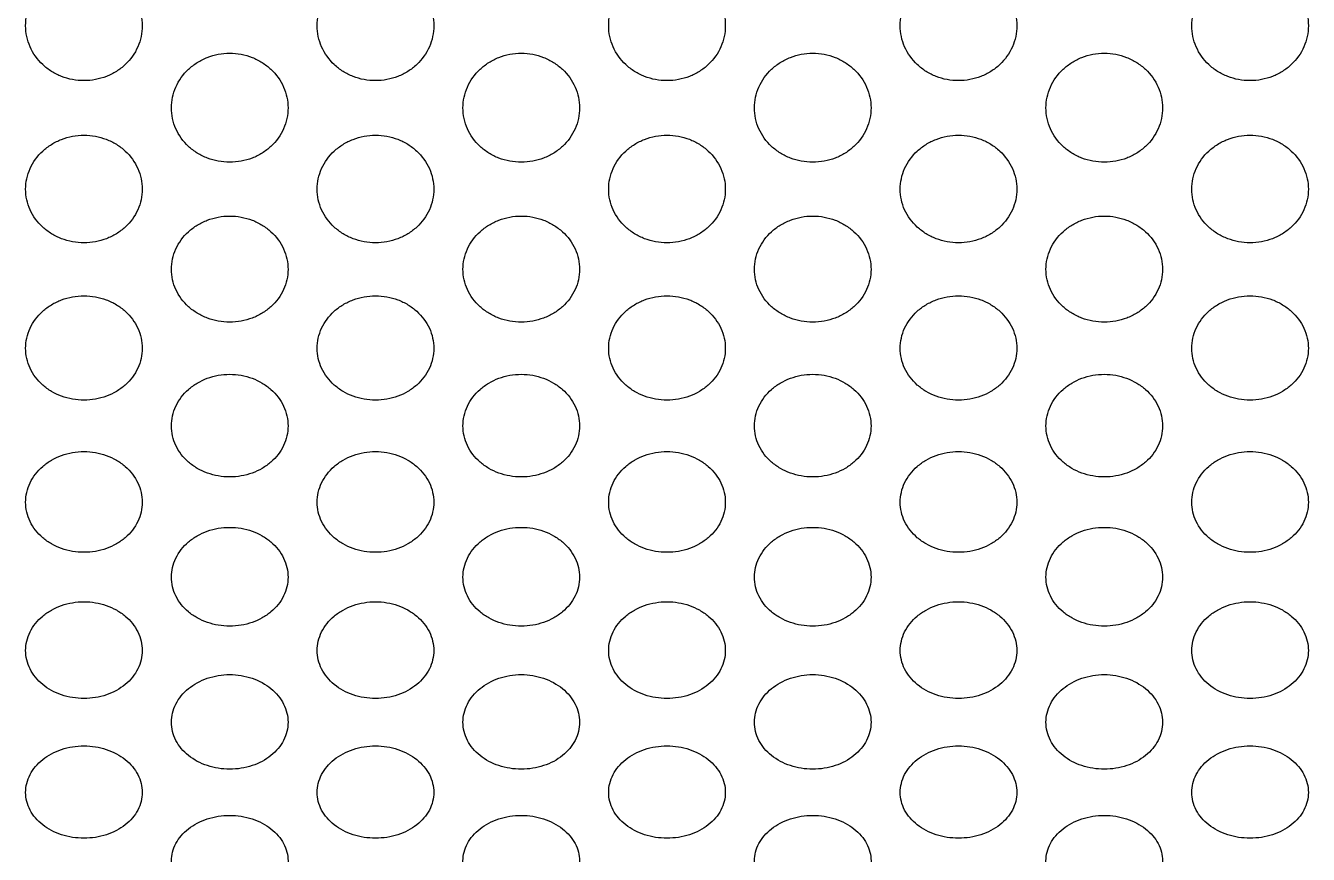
# Model space of a CAD drawing. Header units: millimetres. Extents: x 324 to 7054, y -67 to 2159.
# Drawn here: x 1586 to 1674, y 1389.9 to 1446.7 of the extents above; entities that cross this region are included whole.
import ezdxf

# ---------------------------------------------------------------- set-up
doc = ezdxf.new("R2010")
doc.units = ezdxf.units.MM
doc.header["$LTSCALE"] = 153.67
doc.layers.add('02___PRT_ALL_AXES', color=7, linetype='CONTINUOUS')

msp = doc.modelspace()

# ---------------------------------------------------------------- linework, layer by layer
at = {"layer": '02___PRT_ALL_AXES', "linetype": 'Continuous'}
for points in [[(1590.03476, 1442.95169), (1589.76893, 1442.95202), (1589.24531, 1443.00072), (1588.48961, 1443.21732), (1587.79947, 1443.56456), (1586.98616, 1444.19112), (1586.24385, 1445.23535), (1585.9302, 1446.72387), (1586.24394, 1448.21313), (1586.98437, 1449.26587), (1587.79615, 1449.90002), (1588.48659, 1450.25309), (1589.24381, 1450.47385), (1589.76846, 1450.5235), (1590.03476, 1450.52383)], [(1590.03476, 1450.52383), (1590.30058, 1450.5235), (1590.8242, 1450.47403), (1591.5799, 1450.25419), (1592.27004, 1449.90216), (1593.08335, 1449.268), (1593.82566, 1448.21429), (1594.13932, 1446.72104), (1593.82557, 1445.23652), (1593.08514, 1444.19323), (1592.27336, 1443.56666), (1591.58292, 1443.2184), (1590.8257, 1443.0009), (1590.30105, 1442.95201), (1590.03476, 1442.95169)], [(1610.03476, 1442.95169), (1609.76893, 1442.95202), (1609.24531, 1443.00072), (1608.48961, 1443.21732), (1607.79947, 1443.56456), (1606.98616, 1444.19112), (1606.24385, 1445.23535), (1605.9302, 1446.72387), (1606.24394, 1448.21313), (1606.98437, 1449.26587), (1607.79615, 1449.90002), (1608.48659, 1450.25309), (1609.24381, 1450.47385), (1609.76846, 1450.5235), (1610.03476, 1450.52383)], [(1610.03476, 1450.52383), (1610.30058, 1450.5235), (1610.8242, 1450.47403), (1611.5799, 1450.25419), (1612.27004, 1449.90216), (1613.08335, 1449.268), (1613.82566, 1448.21429), (1614.13932, 1446.72104), (1613.82557, 1445.23652), (1613.08514, 1444.19323), (1612.27336, 1443.56666), (1611.58292, 1443.2184), (1610.8257, 1443.0009), (1610.30105, 1442.95201), (1610.03476, 1442.95169)], [(1630.03476, 1442.95169), (1629.76893, 1442.95202), (1629.24531, 1443.00072), (1628.48961, 1443.21732), (1627.79947, 1443.56456), (1626.98616, 1444.19112), (1626.24385, 1445.23535), (1625.9302, 1446.72387), (1626.24394, 1448.21313), (1626.98437, 1449.26587), (1627.79615, 1449.90002), (1628.48659, 1450.25309), (1629.24381, 1450.47385), (1629.76846, 1450.5235), (1630.03476, 1450.52383)], [(1630.03476, 1450.52383), (1630.30058, 1450.5235), (1630.8242, 1450.47403), (1631.5799, 1450.25419), (1632.27004, 1449.90216), (1633.08335, 1449.268), (1633.82566, 1448.21429), (1634.13932, 1446.72104), (1633.82557, 1445.23652), (1633.08514, 1444.19323), (1632.27336, 1443.56666), (1631.58292, 1443.2184), (1630.8257, 1443.0009), (1630.30105, 1442.95201), (1630.03476, 1442.95169)], [(1650.03476, 1442.95169), (1649.76893, 1442.95202), (1649.24531, 1443.00072), (1648.48961, 1443.21732), (1647.79947, 1443.56456), (1646.98616, 1444.19112), (1646.24385, 1445.23535), (1645.9302, 1446.72387), (1646.24394, 1448.21313), (1646.98437, 1449.26587), (1647.79615, 1449.90002), (1648.48659, 1450.25309), (1649.24381, 1450.47385), (1649.76846, 1450.5235), (1650.03476, 1450.52383)], [(1650.03476, 1450.52383), (1650.30058, 1450.5235), (1650.8242, 1450.47403), (1651.5799, 1450.25419), (1652.27004, 1449.90216), (1653.08335, 1449.268), (1653.82566, 1448.21429), (1654.13932, 1446.72104), (1653.82557, 1445.23652), (1653.08514, 1444.19323), (1652.27336, 1443.56666), (1651.58292, 1443.2184), (1650.8257, 1443.0009), (1650.30105, 1442.95201), (1650.03476, 1442.95169)], [(1670.03476, 1442.95169), (1669.76893, 1442.95202), (1669.24531, 1443.00072), (1668.48961, 1443.21732), (1667.79947, 1443.56456), (1666.98616, 1444.19112), (1666.24385, 1445.23535), (1665.9302, 1446.72387), (1666.24394, 1448.21313), (1666.98437, 1449.26587), (1667.79615, 1449.90002), (1668.48659, 1450.25309), (1669.24381, 1450.47385), (1669.76846, 1450.5235), (1670.03476, 1450.52383)], [(1670.03476, 1450.52383), (1670.30058, 1450.5235), (1670.8242, 1450.47403), (1671.5799, 1450.25419), (1672.27004, 1449.90216), (1673.08335, 1449.268), (1673.82566, 1448.21429), (1674.13932, 1446.72104), (1673.82557, 1445.23652), (1673.08514, 1444.19323), (1672.27336, 1443.56666), (1671.58292, 1443.2184), (1670.8257, 1443.0009), (1670.30105, 1442.95201), (1670.03476, 1442.95169)], [(1600.03476, 1437.35247), (1599.76893, 1437.35279), (1599.24531, 1437.40087), (1598.48961, 1437.61471), (1597.79947, 1437.95754), (1596.98616, 1438.57622), (1596.24385, 1439.60745), (1595.9302, 1441.07787), (1596.24394, 1442.54949), (1596.98437, 1443.59006), (1597.79615, 1444.21698), (1598.48659, 1444.56605), (1599.24381, 1444.78432), (1599.76846, 1444.83342), (1600.03476, 1444.83374)], [(1600.03476, 1444.83374), (1600.30058, 1444.83341), (1600.8242, 1444.7845), (1601.5799, 1444.56714), (1602.27004, 1444.21909), (1603.08335, 1443.59217), (1603.82566, 1442.55064), (1604.13932, 1441.07508), (1603.82557, 1439.6086), (1603.08514, 1438.5783), (1602.27336, 1437.95962), (1601.58292, 1437.61578), (1600.8257, 1437.40105), (1600.30105, 1437.35278), (1600.03476, 1437.35247)], [(1620.03476, 1437.35247), (1619.76893, 1437.35279), (1619.24531, 1437.40087), (1618.48961, 1437.61471), (1617.79947, 1437.95754), (1616.98616, 1438.57622), (1616.24385, 1439.60745), (1615.9302, 1441.07787), (1616.24394, 1442.54949), (1616.98437, 1443.59006), (1617.79615, 1444.21698), (1618.48659, 1444.56605), (1619.24381, 1444.78432), (1619.76846, 1444.83342), (1620.03476, 1444.83374)], [(1620.03476, 1444.83374), (1620.30058, 1444.83341), (1620.8242, 1444.7845), (1621.5799, 1444.56714), (1622.27004, 1444.21909), (1623.08335, 1443.59217), (1623.82566, 1442.55064), (1624.13932, 1441.07508), (1623.82557, 1439.6086), (1623.08514, 1438.5783), (1622.27336, 1437.95962), (1621.58292, 1437.61578), (1620.8257, 1437.40105), (1620.30105, 1437.35278), (1620.03476, 1437.35247)], [(1640.03476, 1437.35247), (1639.76893, 1437.35279), (1639.24531, 1437.40087), (1638.48961, 1437.61471), (1637.79947, 1437.95754), (1636.98616, 1438.57622), (1636.24385, 1439.60745), (1635.9302, 1441.07787), (1636.24394, 1442.54949), (1636.98437, 1443.59006), (1637.79615, 1444.21698), (1638.48659, 1444.56605), (1639.24381, 1444.78432), (1639.76846, 1444.83342), (1640.03476, 1444.83374)], [(1640.03476, 1444.83374), (1640.30058, 1444.83341), (1640.8242, 1444.7845), (1641.5799, 1444.56714), (1642.27004, 1444.21909), (1643.08335, 1443.59217), (1643.82566, 1442.55064), (1644.13932, 1441.07508), (1643.82557, 1439.6086), (1643.08514, 1438.5783), (1642.27336, 1437.95962), (1641.58292, 1437.61578), (1640.8257, 1437.40105), (1640.30105, 1437.35278), (1640.03476, 1437.35247)], [(1660.03476, 1437.35247), (1659.76893, 1437.35279), (1659.24531, 1437.40087), (1658.48961, 1437.61471), (1657.79947, 1437.95754), (1656.98616, 1438.57622), (1656.24385, 1439.60745), (1655.9302, 1441.07787), (1656.24394, 1442.54949), (1656.98437, 1443.59006), (1657.79615, 1444.21698), (1658.48659, 1444.56605), (1659.24381, 1444.78432), (1659.76846, 1444.83342), (1660.03476, 1444.83374)], [(1660.03476, 1444.83374), (1660.30058, 1444.83341), (1660.8242, 1444.7845), (1661.5799, 1444.56714), (1662.27004, 1444.21909), (1663.08335, 1443.59217), (1663.82566, 1442.55064), (1664.13932, 1441.07508), (1663.82557, 1439.6086), (1663.08514, 1438.5783), (1662.27336, 1437.95962), (1661.58292, 1437.61578), (1660.8257, 1437.40105), (1660.30105, 1437.35278), (1660.03476, 1437.35247)], [(1590.03476, 1431.82794), (1589.76893, 1431.82826), (1589.24531, 1431.87567), (1588.48961, 1432.08653), (1587.79947, 1432.42462), (1586.98616, 1433.03478), (1586.24385, 1434.05198), (1585.9302, 1435.50284), (1586.24394, 1436.95535), (1586.98437, 1437.98271), (1587.79615, 1438.60177), (1588.48659, 1438.94649), (1589.24381, 1439.16205), (1589.76846, 1439.21054), (1590.03476, 1439.21085)], [(1590.03476, 1439.21085), (1590.30058, 1439.21053), (1590.8242, 1439.16223), (1591.5799, 1438.94756), (1592.27004, 1438.60385), (1593.08335, 1437.98479), (1593.82566, 1436.95648), (1594.13932, 1435.50008), (1593.82557, 1434.05312), (1593.08514, 1433.03684), (1592.27336, 1432.42667), (1591.58292, 1432.08758), (1590.8257, 1431.87584), (1590.30105, 1431.82825), (1590.03476, 1431.82794)], [(1610.03476, 1431.82794), (1609.76893, 1431.82826), (1609.24531, 1431.87567), (1608.48961, 1432.08653), (1607.79947, 1432.42462), (1606.98616, 1433.03478), (1606.24385, 1434.05198), (1605.9302, 1435.50284), (1606.24394, 1436.95535), (1606.98437, 1437.98271), (1607.79615, 1438.60177), (1608.48659, 1438.94649), (1609.24381, 1439.16205), (1609.76846, 1439.21054), (1610.03476, 1439.21085)], [(1610.03476, 1439.21085), (1610.30058, 1439.21053), (1610.8242, 1439.16223), (1611.5799, 1438.94756), (1612.27004, 1438.60385), (1613.08335, 1437.98479), (1613.82566, 1436.95648), (1614.13932, 1435.50008), (1613.82557, 1434.05312), (1613.08514, 1433.03684), (1612.27336, 1432.42667), (1611.58292, 1432.08758), (1610.8257, 1431.87584), (1610.30105, 1431.82825), (1610.03476, 1431.82794)], [(1630.03476, 1431.82794), (1629.76893, 1431.82826), (1629.24531, 1431.87567), (1628.48961, 1432.08653), (1627.79947, 1432.42462), (1626.98616, 1433.03478), (1626.24385, 1434.05198), (1625.9302, 1435.50284), (1626.24394, 1436.95535), (1626.98437, 1437.98271), (1627.79615, 1438.60177), (1628.48659, 1438.94649), (1629.24381, 1439.16205), (1629.76846, 1439.21054), (1630.03476, 1439.21085)], [(1630.03476, 1439.21085), (1630.30058, 1439.21053), (1630.8242, 1439.16223), (1631.5799, 1438.94756), (1632.27004, 1438.60385), (1633.08335, 1437.98479), (1633.82566, 1436.95648), (1634.13932, 1435.50008), (1633.82557, 1434.05312), (1633.08514, 1433.03684), (1632.27336, 1432.42667), (1631.58292, 1432.08758), (1630.8257, 1431.87584), (1630.30105, 1431.82825), (1630.03476, 1431.82794)], [(1650.03476, 1431.82794), (1649.76893, 1431.82826), (1649.24531, 1431.87567), (1648.48961, 1432.08653), (1647.79947, 1432.42462), (1646.98616, 1433.03478), (1646.24385, 1434.05198), (1645.9302, 1435.50284), (1646.24394, 1436.95535), (1646.98437, 1437.98271), (1647.79615, 1438.60177), (1648.48659, 1438.94649), (1649.24381, 1439.16205), (1649.76846, 1439.21054), (1650.03476, 1439.21085)], [(1650.03476, 1439.21085), (1650.30058, 1439.21053), (1650.8242, 1439.16223), (1651.5799, 1438.94756), (1652.27004, 1438.60385), (1653.08335, 1437.98479), (1653.82566, 1436.95648), (1654.13932, 1435.50008), (1653.82557, 1434.05312), (1653.08514, 1433.03684), (1652.27336, 1432.42667), (1651.58292, 1432.08758), (1650.8257, 1431.87584), (1650.30105, 1431.82825), (1650.03476, 1431.82794)], [(1670.03476, 1431.82794), (1669.76893, 1431.82826), (1669.24531, 1431.87567), (1668.48961, 1432.08653), (1667.79947, 1432.42462), (1666.98616, 1433.03478), (1666.24385, 1434.05198), (1665.9302, 1435.50284), (1666.24394, 1436.95535), (1666.98437, 1437.98271), (1667.79615, 1438.60177), (1668.48659, 1438.94649), (1669.24381, 1439.16205), (1669.76846, 1439.21054), (1670.03476, 1439.21085)], [(1670.03476, 1439.21085), (1670.30058, 1439.21053), (1670.8242, 1439.16223), (1671.5799, 1438.94756), (1672.27004, 1438.60385), (1673.08335, 1437.98479), (1673.82566, 1436.95648), (1674.13932, 1435.50008), (1673.82557, 1434.05312), (1673.08514, 1433.03684), (1672.27336, 1432.42667), (1671.58292, 1432.08758), (1670.8257, 1431.87584), (1670.30105, 1431.82825), (1670.03476, 1431.82794)], [(1600.03476, 1426.38364), (1599.76893, 1426.38395), (1599.24531, 1426.43064), (1598.48961, 1426.63832), (1597.79947, 1426.97133), (1596.98616, 1427.57237), (1596.24385, 1428.57452), (1595.9302, 1430.00435), (1596.24394, 1431.4363), (1596.98437, 1432.44943), (1597.79615, 1433.06), (1598.48659, 1433.40002), (1599.24381, 1433.61266), (1599.76846, 1433.66049), (1600.03476, 1433.66081)], [(1600.03476, 1433.66081), (1600.30058, 1433.66049), (1600.8242, 1433.61284), (1601.5799, 1433.40108), (1602.27004, 1433.06205), (1603.08335, 1432.45148), (1603.82566, 1431.43742), (1604.13932, 1430.00164), (1603.82557, 1428.57564), (1603.08514, 1427.57439), (1602.27336, 1426.97335), (1601.58292, 1426.63936), (1600.8257, 1426.43081), (1600.30105, 1426.38394), (1600.03476, 1426.38364)], [(1620.03476, 1426.38364), (1619.76893, 1426.38395), (1619.24531, 1426.43064), (1618.48961, 1426.63832), (1617.79947, 1426.97133), (1616.98616, 1427.57237), (1616.24385, 1428.57452), (1615.9302, 1430.00435), (1616.24394, 1431.4363), (1616.98437, 1432.44943), (1617.79615, 1433.06), (1618.48659, 1433.40002), (1619.24381, 1433.61266), (1619.76846, 1433.66049), (1620.03476, 1433.66081)], [(1620.03476, 1433.66081), (1620.30058, 1433.66049), (1620.8242, 1433.61284), (1621.5799, 1433.40108), (1622.27004, 1433.06205), (1623.08335, 1432.45148), (1623.82566, 1431.43742), (1624.13932, 1430.00164), (1623.82557, 1428.57564), (1623.08514, 1427.57439), (1622.27336, 1426.97335), (1621.58292, 1426.63936), (1620.8257, 1426.43081), (1620.30105, 1426.38394), (1620.03476, 1426.38364)], [(1640.03476, 1426.38364), (1639.76893, 1426.38395), (1639.24531, 1426.43064), (1638.48961, 1426.63832), (1637.79947, 1426.97133), (1636.98616, 1427.57237), (1636.24385, 1428.57452), (1635.9302, 1430.00435), (1636.24394, 1431.4363), (1636.98437, 1432.44943), (1637.79615, 1433.06), (1638.48659, 1433.40002), (1639.24381, 1433.61266), (1639.76846, 1433.66049), (1640.03476, 1433.66081)], [(1640.03476, 1433.66081), (1640.30058, 1433.66049), (1640.8242, 1433.61284), (1641.5799, 1433.40108), (1642.27004, 1433.06205), (1643.08335, 1432.45148), (1643.82566, 1431.43742), (1644.13932, 1430.00164), (1643.82557, 1428.57564), (1643.08514, 1427.57439), (1642.27336, 1426.97335), (1641.58292, 1426.63936), (1640.8257, 1426.43081), (1640.30105, 1426.38394), (1640.03476, 1426.38364)], [(1660.03476, 1426.38364), (1659.76893, 1426.38395), (1659.24531, 1426.43064), (1658.48961, 1426.63832), (1657.79947, 1426.97133), (1656.98616, 1427.57237), (1656.24385, 1428.57452), (1655.9302, 1430.00435), (1656.24394, 1431.4363), (1656.98437, 1432.44943), (1657.79615, 1433.06), (1658.48659, 1433.40002), (1659.24381, 1433.61266), (1659.76846, 1433.66049), (1660.03476, 1433.66081)], [(1660.03476, 1433.66081), (1660.30058, 1433.66049), (1660.8242, 1433.61284), (1661.5799, 1433.40108), (1662.27004, 1433.06205), (1663.08335, 1432.45148), (1663.82566, 1431.43742), (1664.13932, 1430.00164), (1663.82557, 1428.57564), (1663.08514, 1427.57439), (1662.27336, 1426.97335), (1661.58292, 1426.63936), (1660.8257, 1426.43081), (1660.30105, 1426.38394), (1660.03476, 1426.38364)], [(1590.03476, 1421.02501), (1589.76893, 1421.02532), (1589.24531, 1421.07125), (1588.48961, 1421.27554), (1587.79947, 1421.60312), (1586.98616, 1422.19444), (1586.24385, 1423.18054), (1585.9302, 1424.58792), (1586.24394, 1425.99787), (1586.98437, 1426.99575), (1587.79615, 1427.59722), (1588.48659, 1427.93221), (1589.24381, 1428.14172), (1589.76846, 1428.18885), (1590.03476, 1428.18915)], [(1590.03476, 1428.18915), (1590.30058, 1428.18884), (1590.8242, 1428.14189), (1591.5799, 1427.93325), (1592.27004, 1427.59925), (1593.08335, 1426.99777), (1593.82566, 1425.99897), (1594.13932, 1424.58525), (1593.82557, 1423.18164), (1593.08514, 1422.19643), (1592.27336, 1421.60511), (1591.58292, 1421.27656), (1590.8257, 1421.07142), (1590.30105, 1421.02531), (1590.03476, 1421.02501)], [(1610.03476, 1421.02501), (1609.76893, 1421.02532), (1609.24531, 1421.07125), (1608.48961, 1421.27554), (1607.79947, 1421.60312), (1606.98616, 1422.19444), (1606.24385, 1423.18054), (1605.9302, 1424.58792), (1606.24394, 1425.99787), (1606.98437, 1426.99575), (1607.79615, 1427.59722), (1608.48659, 1427.93221), (1609.24381, 1428.14172), (1609.76846, 1428.18885), (1610.03476, 1428.18915)], [(1610.03476, 1428.18915), (1610.30058, 1428.18884), (1610.8242, 1428.14189), (1611.5799, 1427.93325), (1612.27004, 1427.59925), (1613.08335, 1426.99777), (1613.82566, 1425.99897), (1614.13932, 1424.58525), (1613.82557, 1423.18164), (1613.08514, 1422.19643), (1612.27336, 1421.60511), (1611.58292, 1421.27656), (1610.8257, 1421.07142), (1610.30105, 1421.02531), (1610.03476, 1421.02501)], [(1630.03476, 1421.02501), (1629.76893, 1421.02532), (1629.24531, 1421.07125), (1628.48961, 1421.27554), (1627.79947, 1421.60312), (1626.98616, 1422.19444), (1626.24385, 1423.18054), (1625.9302, 1424.58792), (1626.24394, 1425.99787), (1626.98437, 1426.99575), (1627.79615, 1427.59722), (1628.48659, 1427.93221), (1629.24381, 1428.14172), (1629.76846, 1428.18885), (1630.03476, 1428.18915)], [(1630.03476, 1428.18915), (1630.30058, 1428.18884), (1630.8242, 1428.14189), (1631.5799, 1427.93325), (1632.27004, 1427.59925), (1633.08335, 1426.99777), (1633.82566, 1425.99897), (1634.13932, 1424.58525), (1633.82557, 1423.18164), (1633.08514, 1422.19643), (1632.27336, 1421.60511), (1631.58292, 1421.27656), (1630.8257, 1421.07142), (1630.30105, 1421.02531), (1630.03476, 1421.02501)], [(1650.03476, 1421.02501), (1649.76893, 1421.02532), (1649.24531, 1421.07125), (1648.48961, 1421.27554), (1647.79947, 1421.60312), (1646.98616, 1422.19444), (1646.24385, 1423.18054), (1645.9302, 1424.58792), (1646.24394, 1425.99787), (1646.98437, 1426.99575), (1647.79615, 1427.59722), (1648.48659, 1427.93221), (1649.24381, 1428.14172), (1649.76846, 1428.18885), (1650.03476, 1428.18915)], [(1650.03476, 1428.18915), (1650.30058, 1428.18884), (1650.8242, 1428.14189), (1651.5799, 1427.93325), (1652.27004, 1427.59925), (1653.08335, 1426.99777), (1653.82566, 1425.99897), (1654.13932, 1424.58525), (1653.82557, 1423.18164), (1653.08514, 1422.19643), (1652.27336, 1421.60511), (1651.58292, 1421.27656), (1650.8257, 1421.07142), (1650.30105, 1421.02531), (1650.03476, 1421.02501)], [(1670.03476, 1421.02501), (1669.76893, 1421.02532), (1669.24531, 1421.07125), (1668.48961, 1421.27554), (1667.79947, 1421.60312), (1666.98616, 1422.19444), (1666.24385, 1423.18054), (1665.9302, 1424.58792), (1666.24394, 1425.99787), (1666.98437, 1426.99575), (1667.79615, 1427.59722), (1668.48659, 1427.93221), (1669.24381, 1428.14172), (1669.76846, 1428.18885), (1670.03476, 1428.18915)], [(1670.03476, 1428.18915), (1670.30058, 1428.18884), (1670.8242, 1428.14189), (1671.5799, 1427.93325), (1672.27004, 1427.59925), (1673.08335, 1426.99777), (1673.82566, 1425.99897), (1674.13932, 1424.58525), (1673.82557, 1423.18164), (1673.08514, 1422.19643), (1672.27336, 1421.60511), (1671.58292, 1421.27656), (1670.8257, 1421.07142), (1670.30105, 1421.02531), (1670.03476, 1421.02501)], [(1600.03476, 1415.75743), (1599.76893, 1415.75773), (1599.24531, 1415.80285), (1598.48961, 1416.00354), (1597.79947, 1416.32538), (1596.98616, 1416.90638), (1596.24385, 1417.87544), (1595.9302, 1419.25897), (1596.24394, 1420.6455), (1596.98437, 1421.62713), (1597.79615, 1422.21891), (1598.48659, 1422.54853), (1599.24381, 1422.75469), (1599.76846, 1422.80107), (1600.03476, 1422.80137)], [(1600.03476, 1422.80137), (1600.30058, 1422.80106), (1600.8242, 1422.75486), (1601.5799, 1422.54955), (1602.27004, 1422.2209), (1603.08335, 1421.62912), (1603.82566, 1420.64659), (1604.13932, 1419.25634), (1603.82557, 1417.87653), (1603.08514, 1416.90833), (1602.27336, 1416.32733), (1601.58292, 1416.00454), (1600.8257, 1415.80301), (1600.30105, 1415.75772), (1600.03476, 1415.75743)], [(1620.03476, 1415.75743), (1619.76893, 1415.75773), (1619.24531, 1415.80285), (1618.48961, 1416.00354), (1617.79947, 1416.32538), (1616.98616, 1416.90638), (1616.24385, 1417.87544), (1615.9302, 1419.25897), (1616.24394, 1420.6455), (1616.98437, 1421.62713), (1617.79615, 1422.21891), (1618.48659, 1422.54853), (1619.24381, 1422.75469), (1619.76846, 1422.80107), (1620.03476, 1422.80137)], [(1620.03476, 1422.80137), (1620.30058, 1422.80106), (1620.8242, 1422.75486), (1621.5799, 1422.54955), (1622.27004, 1422.2209), (1623.08335, 1421.62912), (1623.82566, 1420.64659), (1624.13932, 1419.25634), (1623.82557, 1417.87653), (1623.08514, 1416.90833), (1622.27336, 1416.32733), (1621.58292, 1416.00454), (1620.8257, 1415.80301), (1620.30105, 1415.75772), (1620.03476, 1415.75743)], [(1640.03476, 1415.75743), (1639.76893, 1415.75773), (1639.24531, 1415.80285), (1638.48961, 1416.00354), (1637.79947, 1416.32538), (1636.98616, 1416.90638), (1636.24385, 1417.87544), (1635.9302, 1419.25897), (1636.24394, 1420.6455), (1636.98437, 1421.62713), (1637.79615, 1422.21891), (1638.48659, 1422.54853), (1639.24381, 1422.75469), (1639.76846, 1422.80107), (1640.03476, 1422.80137)], [(1640.03476, 1422.80137), (1640.30058, 1422.80106), (1640.8242, 1422.75486), (1641.5799, 1422.54955), (1642.27004, 1422.2209), (1643.08335, 1421.62912), (1643.82566, 1420.64659), (1644.13932, 1419.25634), (1643.82557, 1417.87653), (1643.08514, 1416.90833), (1642.27336, 1416.32733), (1641.58292, 1416.00454), (1640.8257, 1415.80301), (1640.30105, 1415.75772), (1640.03476, 1415.75743)], [(1660.03476, 1415.75743), (1659.76893, 1415.75773), (1659.24531, 1415.80285), (1658.48961, 1416.00354), (1657.79947, 1416.32538), (1656.98616, 1416.90638), (1656.24385, 1417.87544), (1655.9302, 1419.25897), (1656.24394, 1420.6455), (1656.98437, 1421.62713), (1657.79615, 1422.21891), (1658.48659, 1422.54853), (1659.24381, 1422.75469), (1659.76846, 1422.80107), (1660.03476, 1422.80137)], [(1660.03476, 1422.80137), (1660.30058, 1422.80106), (1660.8242, 1422.75486), (1661.5799, 1422.54955), (1662.27004, 1422.2209), (1663.08335, 1421.62912), (1663.82566, 1420.64659), (1664.13932, 1419.25634), (1663.82557, 1417.87653), (1663.08514, 1416.90833), (1662.27336, 1416.32733), (1661.58292, 1416.00454), (1660.8257, 1415.80301), (1660.30105, 1415.75772), (1660.03476, 1415.75743)], [(1590.03476, 1410.58616), (1589.76893, 1410.58645), (1589.24531, 1410.63071), (1588.48961, 1410.82761), (1587.79947, 1411.14338), (1586.98616, 1411.71348), (1586.24385, 1412.66454), (1585.9302, 1414.02282), (1586.24394, 1415.38456), (1586.98437, 1416.34895), (1587.79615, 1416.93044), (1588.48659, 1417.25436), (1589.24381, 1417.45697), (1589.76846, 1417.50255), (1590.03476, 1417.50285)], [(1590.03476, 1417.50285), (1590.30058, 1417.50254), (1590.8242, 1417.45714), (1591.5799, 1417.25537), (1592.27004, 1416.9324), (1593.08335, 1416.3509), (1593.82566, 1415.38562), (1594.13932, 1414.02024), (1593.82557, 1412.6656), (1593.08514, 1411.7154), (1592.27336, 1411.1453), (1591.58292, 1410.82859), (1590.8257, 1410.63088), (1590.30105, 1410.58645), (1590.03476, 1410.58616)], [(1610.03476, 1410.58616), (1609.76893, 1410.58645), (1609.24531, 1410.63071), (1608.48961, 1410.82761), (1607.79947, 1411.14338), (1606.98616, 1411.71348), (1606.24385, 1412.66454), (1605.9302, 1414.02282), (1606.24394, 1415.38456), (1606.98437, 1416.34895), (1607.79615, 1416.93044), (1608.48659, 1417.25436), (1609.24381, 1417.45697), (1609.76846, 1417.50255), (1610.03476, 1417.50285)], [(1610.03476, 1417.50285), (1610.30058, 1417.50254), (1610.8242, 1417.45714), (1611.5799, 1417.25537), (1612.27004, 1416.9324), (1613.08335, 1416.3509), (1613.82566, 1415.38562), (1614.13932, 1414.02024), (1613.82557, 1412.6656), (1613.08514, 1411.7154), (1612.27336, 1411.1453), (1611.58292, 1410.82859), (1610.8257, 1410.63088), (1610.30105, 1410.58645), (1610.03476, 1410.58616)], [(1630.03476, 1410.58616), (1629.76893, 1410.58645), (1629.24531, 1410.63071), (1628.48961, 1410.82761), (1627.79947, 1411.14338), (1626.98616, 1411.71348), (1626.24385, 1412.66454), (1625.9302, 1414.02282), (1626.24394, 1415.38456), (1626.98437, 1416.34895), (1627.79615, 1416.93044), (1628.48659, 1417.25436), (1629.24381, 1417.45697), (1629.76846, 1417.50255), (1630.03476, 1417.50285)], [(1630.03476, 1417.50285), (1630.30058, 1417.50254), (1630.8242, 1417.45714), (1631.5799, 1417.25537), (1632.27004, 1416.9324), (1633.08335, 1416.3509), (1633.82566, 1415.38562), (1634.13932, 1414.02024), (1633.82557, 1412.6656), (1633.08514, 1411.7154), (1632.27336, 1411.1453), (1631.58292, 1410.82859), (1630.8257, 1410.63088), (1630.30105, 1410.58645), (1630.03476, 1410.58616)], [(1650.03476, 1410.58616), (1649.76893, 1410.58645), (1649.24531, 1410.63071), (1648.48961, 1410.82761), (1647.79947, 1411.14338), (1646.98616, 1411.71348), (1646.24385, 1412.66454), (1645.9302, 1414.02282), (1646.24394, 1415.38456), (1646.98437, 1416.34895), (1647.79615, 1416.93044), (1648.48659, 1417.25436), (1649.24381, 1417.45697), (1649.76846, 1417.50255), (1650.03476, 1417.50285)], [(1650.03476, 1417.50285), (1650.30058, 1417.50254), (1650.8242, 1417.45714), (1651.5799, 1417.25537), (1652.27004, 1416.9324), (1653.08335, 1416.3509), (1653.82566, 1415.38562), (1654.13932, 1414.02024), (1653.82557, 1412.6656), (1653.08514, 1411.7154), (1652.27336, 1411.1453), (1651.58292, 1410.82859), (1650.8257, 1410.63088), (1650.30105, 1410.58645), (1650.03476, 1410.58616)], [(1670.03476, 1410.58616), (1669.76893, 1410.58645), (1669.24531, 1410.63071), (1668.48961, 1410.82761), (1667.79947, 1411.14338), (1666.98616, 1411.71348), (1666.24385, 1412.66454), (1665.9302, 1414.02282), (1666.24394, 1415.38456), (1666.98437, 1416.34895), (1667.79615, 1416.93044), (1668.48659, 1417.25436), (1669.24381, 1417.45697), (1669.76846, 1417.50255), (1670.03476, 1417.50285)], [(1670.03476, 1417.50285), (1670.30058, 1417.50254), (1670.8242, 1417.45714), (1671.5799, 1417.25537), (1672.27004, 1416.9324), (1673.08335, 1416.3509), (1673.82566, 1415.38562), (1674.13932, 1414.02024), (1673.82557, 1412.6656), (1673.08514, 1411.7154), (1672.27336, 1411.1453), (1671.58292, 1410.82859), (1670.8257, 1410.63088), (1670.30105, 1410.58645), (1670.03476, 1410.58616)], [(1600.03476, 1405.51637), (1599.76893, 1405.51666), (1599.24531, 1405.56003), (1598.48961, 1405.75293), (1597.79947, 1406.06231), (1596.98616, 1406.62095), (1596.24385, 1407.55304), (1595.9302, 1408.88472), (1596.24394, 1410.2203), (1596.98437, 1411.16649), (1597.79615, 1411.73711), (1598.48659, 1412.05501), (1599.24381, 1412.25386), (1599.76846, 1412.2986), (1600.03476, 1412.29889)], [(1600.03476, 1412.29889), (1600.30058, 1412.29859), (1600.8242, 1412.25403), (1601.5799, 1412.056), (1602.27004, 1411.73903), (1603.08335, 1411.16841), (1603.82566, 1410.22134), (1604.13932, 1408.88219), (1603.82557, 1407.55409), (1603.08514, 1406.62283), (1602.27336, 1406.06419), (1601.58292, 1405.75389), (1600.8257, 1405.56019), (1600.30105, 1405.51666), (1600.03476, 1405.51637)], [(1620.03476, 1405.51637), (1619.76893, 1405.51666), (1619.24531, 1405.56003), (1618.48961, 1405.75293), (1617.79947, 1406.06231), (1616.98616, 1406.62095), (1616.24385, 1407.55304), (1615.9302, 1408.88472), (1616.24394, 1410.2203), (1616.98437, 1411.16649), (1617.79615, 1411.73711), (1618.48659, 1412.05501), (1619.24381, 1412.25386), (1619.76846, 1412.2986), (1620.03476, 1412.29889)], [(1620.03476, 1412.29889), (1620.30058, 1412.29859), (1620.8242, 1412.25403), (1621.5799, 1412.056), (1622.27004, 1411.73903), (1623.08335, 1411.16841), (1623.82566, 1410.22134), (1624.13932, 1408.88219), (1623.82557, 1407.55409), (1623.08514, 1406.62283), (1622.27336, 1406.06419), (1621.58292, 1405.75389), (1620.8257, 1405.56019), (1620.30105, 1405.51666), (1620.03476, 1405.51637)], [(1640.03476, 1405.51637), (1639.76893, 1405.51666), (1639.24531, 1405.56003), (1638.48961, 1405.75293), (1637.79947, 1406.06231), (1636.98616, 1406.62095), (1636.24385, 1407.55304), (1635.9302, 1408.88472), (1636.24394, 1410.2203), (1636.98437, 1411.16649), (1637.79615, 1411.73711), (1638.48659, 1412.05501), (1639.24381, 1412.25386), (1639.76846, 1412.2986), (1640.03476, 1412.29889)], [(1640.03476, 1412.29889), (1640.30058, 1412.29859), (1640.8242, 1412.25403), (1641.5799, 1412.056), (1642.27004, 1411.73903), (1643.08335, 1411.16841), (1643.82566, 1410.22134), (1644.13932, 1408.88219), (1643.82557, 1407.55409), (1643.08514, 1406.62283), (1642.27336, 1406.06419), (1641.58292, 1405.75389), (1640.8257, 1405.56019), (1640.30105, 1405.51666), (1640.03476, 1405.51637)], [(1660.03476, 1405.51637), (1659.76893, 1405.51666), (1659.24531, 1405.56003), (1658.48961, 1405.75293), (1657.79947, 1406.06231), (1656.98616, 1406.62095), (1656.24385, 1407.55304), (1655.9302, 1408.88472), (1656.24394, 1410.2203), (1656.98437, 1411.16649), (1657.79615, 1411.73711), (1658.48659, 1412.05501), (1659.24381, 1412.25386), (1659.76846, 1412.2986), (1660.03476, 1412.29889)], [(1660.03476, 1412.29889), (1660.30058, 1412.29859), (1660.8242, 1412.25403), (1661.5799, 1412.056), (1662.27004, 1411.73903), (1663.08335, 1411.16841), (1663.82566, 1410.22134), (1664.13932, 1408.88219), (1663.82557, 1407.55409), (1663.08514, 1406.62283), (1662.27336, 1406.06419), (1661.58292, 1405.75389), (1660.8257, 1405.56019), (1660.30105, 1405.51666), (1660.03476, 1405.51637)], [(1590.03476, 1400.55316), (1589.76893, 1400.55344), (1589.24531, 1400.59586), (1588.48961, 1400.78457), (1587.79947, 1401.08727), (1586.98616, 1401.63387), (1586.24385, 1402.54607), (1585.9302, 1403.84981), (1586.24394, 1405.15789), (1586.98437, 1406.08494), (1587.79615, 1406.64412), (1588.48659, 1406.95567), (1589.24381, 1407.15058), (1589.76846, 1407.19442), (1590.03476, 1407.19471)], [(1590.03476, 1407.19471), (1590.30058, 1407.19442), (1590.8242, 1407.15074), (1591.5799, 1406.95664), (1592.27004, 1406.646), (1593.08335, 1406.08682), (1593.82566, 1405.15892), (1594.13932, 1403.84733), (1593.82557, 1402.5471), (1593.08514, 1401.63571), (1592.27336, 1401.0891), (1591.58292, 1400.78551), (1590.8257, 1400.59602), (1590.30105, 1400.55343), (1590.03476, 1400.55316)], [(1610.03476, 1400.55316), (1609.76893, 1400.55344), (1609.24531, 1400.59586), (1608.48961, 1400.78457), (1607.79947, 1401.08727), (1606.98616, 1401.63387), (1606.24385, 1402.54607), (1605.9302, 1403.84981), (1606.24394, 1405.15789), (1606.98437, 1406.08494), (1607.79615, 1406.64412), (1608.48659, 1406.95567), (1609.24381, 1407.15058), (1609.76846, 1407.19442), (1610.03476, 1407.19471)], [(1610.03476, 1407.19471), (1610.30058, 1407.19442), (1610.8242, 1407.15074), (1611.5799, 1406.95664), (1612.27004, 1406.646), (1613.08335, 1406.08682), (1613.82566, 1405.15892), (1614.13932, 1403.84733), (1613.82557, 1402.5471), (1613.08514, 1401.63571), (1612.27336, 1401.0891), (1611.58292, 1400.78551), (1610.8257, 1400.59602), (1610.30105, 1400.55343), (1610.03476, 1400.55316)], [(1630.03476, 1400.55316), (1629.76893, 1400.55344), (1629.24531, 1400.59586), (1628.48961, 1400.78457), (1627.79947, 1401.08727), (1626.98616, 1401.63387), (1626.24385, 1402.54607), (1625.9302, 1403.84981), (1626.24394, 1405.15789), (1626.98437, 1406.08494), (1627.79615, 1406.64412), (1628.48659, 1406.95567), (1629.24381, 1407.15058), (1629.76846, 1407.19442), (1630.03476, 1407.19471)], [(1630.03476, 1407.19471), (1630.30058, 1407.19442), (1630.8242, 1407.15074), (1631.5799, 1406.95664), (1632.27004, 1406.646), (1633.08335, 1406.08682), (1633.82566, 1405.15892), (1634.13932, 1403.84733), (1633.82557, 1402.5471), (1633.08514, 1401.63571), (1632.27336, 1401.0891), (1631.58292, 1400.78551), (1630.8257, 1400.59602), (1630.30105, 1400.55343), (1630.03476, 1400.55316)], [(1650.03476, 1400.55316), (1649.76893, 1400.55344), (1649.24531, 1400.59586), (1648.48961, 1400.78457), (1647.79947, 1401.08727), (1646.98616, 1401.63387), (1646.24385, 1402.54607), (1645.9302, 1403.84981), (1646.24394, 1405.15789), (1646.98437, 1406.08494), (1647.79615, 1406.64412), (1648.48659, 1406.95567), (1649.24381, 1407.15058), (1649.76846, 1407.19442), (1650.03476, 1407.19471)], [(1650.03476, 1407.19471), (1650.30058, 1407.19442), (1650.8242, 1407.15074), (1651.5799, 1406.95664), (1652.27004, 1406.646), (1653.08335, 1406.08682), (1653.82566, 1405.15892), (1654.13932, 1403.84733), (1653.82557, 1402.5471), (1653.08514, 1401.63571), (1652.27336, 1401.0891), (1651.58292, 1400.78551), (1650.8257, 1400.59602), (1650.30105, 1400.55343), (1650.03476, 1400.55316)], [(1670.03476, 1400.55316), (1669.76893, 1400.55344), (1669.24531, 1400.59586), (1668.48961, 1400.78457), (1667.79947, 1401.08727), (1666.98616, 1401.63387), (1666.24385, 1402.54607), (1665.9302, 1403.84981), (1666.24394, 1405.15789), (1666.98437, 1406.08494), (1667.79615, 1406.64412), (1668.48659, 1406.95567), (1669.24381, 1407.15058), (1669.76846, 1407.19442), (1670.03476, 1407.19471)], [(1670.03476, 1407.19471), (1670.30058, 1407.19442), (1670.8242, 1407.15074), (1671.5799, 1406.95664), (1672.27004, 1406.646), (1673.08335, 1406.08682), (1673.82566, 1405.15892), (1674.13932, 1403.84733), (1673.82557, 1402.5471), (1673.08514, 1401.63571), (1672.27336, 1401.0891), (1671.58292, 1400.78551), (1670.8257, 1400.59602), (1670.30105, 1400.55343), (1670.03476, 1400.55316)], [(1600.03476, 1395.70147), (1599.76893, 1395.70175), (1599.24531, 1395.74318), (1598.48961, 1395.92752), (1597.79947, 1396.22321), (1596.98616, 1396.75724), (1596.24385, 1397.64864), (1595.9302, 1398.92314), (1596.24394, 1400.20241), (1596.98437, 1401.10939), (1597.79615, 1401.65656), (1598.48659, 1401.96146), (1599.24381, 1402.15222), (1599.76846, 1402.19513), (1600.03476, 1402.19541)], [(1600.03476, 1402.19541), (1600.30058, 1402.19513), (1600.8242, 1402.15237), (1601.5799, 1401.96241), (1602.27004, 1401.65841), (1603.08335, 1401.11123), (1603.82566, 1400.20341), (1604.13932, 1398.92071), (1603.82557, 1397.64964), (1603.08514, 1396.75904), (1602.27336, 1396.22501), (1601.58292, 1395.92844), (1600.8257, 1395.74333), (1600.30105, 1395.70174), (1600.03476, 1395.70147)], [(1620.03476, 1395.70147), (1619.76893, 1395.70175), (1619.24531, 1395.74318), (1618.48961, 1395.92752), (1617.79947, 1396.22321), (1616.98616, 1396.75724), (1616.24385, 1397.64864), (1615.9302, 1398.92314), (1616.24394, 1400.20241), (1616.98437, 1401.10939), (1617.79615, 1401.65656), (1618.48659, 1401.96146), (1619.24381, 1402.15222), (1619.76846, 1402.19513), (1620.03476, 1402.19541)], [(1620.03476, 1402.19541), (1620.30058, 1402.19513), (1620.8242, 1402.15237), (1621.5799, 1401.96241), (1622.27004, 1401.65841), (1623.08335, 1401.11123), (1623.82566, 1400.20341), (1624.13932, 1398.92071), (1623.82557, 1397.64964), (1623.08514, 1396.75904), (1622.27336, 1396.22501), (1621.58292, 1395.92844), (1620.8257, 1395.74333), (1620.30105, 1395.70174), (1620.03476, 1395.70147)], [(1640.03476, 1395.70147), (1639.76893, 1395.70175), (1639.24531, 1395.74318), (1638.48961, 1395.92752), (1637.79947, 1396.22321), (1636.98616, 1396.75724), (1636.24385, 1397.64864), (1635.9302, 1398.92314), (1636.24394, 1400.20241), (1636.98437, 1401.10939), (1637.79615, 1401.65656), (1638.48659, 1401.96146), (1639.24381, 1402.15222), (1639.76846, 1402.19513), (1640.03476, 1402.19541)], [(1640.03476, 1402.19541), (1640.30058, 1402.19513), (1640.8242, 1402.15237), (1641.5799, 1401.96241), (1642.27004, 1401.65841), (1643.08335, 1401.11123), (1643.82566, 1400.20341), (1644.13932, 1398.92071), (1643.82557, 1397.64964), (1643.08514, 1396.75904), (1642.27336, 1396.22501), (1641.58292, 1395.92844), (1640.8257, 1395.74333), (1640.30105, 1395.70174), (1640.03476, 1395.70147)], [(1660.03476, 1395.70147), (1659.76893, 1395.70175), (1659.24531, 1395.74318), (1658.48961, 1395.92752), (1657.79947, 1396.22321), (1656.98616, 1396.75724), (1656.24385, 1397.64864), (1655.9302, 1398.92314), (1656.24394, 1400.20241), (1656.98437, 1401.10939), (1657.79615, 1401.65656), (1658.48659, 1401.96146), (1659.24381, 1402.15222), (1659.76846, 1402.19513), (1660.03476, 1402.19541)], [(1660.03476, 1402.19541), (1660.30058, 1402.19513), (1660.8242, 1402.15237), (1661.5799, 1401.96241), (1662.27004, 1401.65841), (1663.08335, 1401.11123), (1663.82566, 1400.20341), (1664.13932, 1398.92071), (1663.82557, 1397.64964), (1663.08514, 1396.75904), (1662.27336, 1396.22501), (1661.58292, 1395.92844), (1660.8257, 1395.74333), (1660.30105, 1395.70174), (1660.03476, 1395.70147)], [(1590.03476, 1390.96617), (1589.76893, 1390.96644), (1589.24531, 1391.00685), (1588.48961, 1391.18662), (1587.79947, 1391.47503), (1586.98616, 1391.99595), (1586.24385, 1392.86565), (1585.9302, 1394.10963), (1586.24394, 1395.35881), (1586.98437, 1396.24481), (1587.79615, 1396.77944), (1588.48659, 1397.07738), (1589.24381, 1397.26379), (1589.76846, 1397.30573), (1590.03476, 1397.306)], [(1590.03476, 1397.306), (1590.30058, 1397.30572), (1590.8242, 1397.26394), (1591.5799, 1397.0783), (1592.27004, 1396.78124), (1593.08335, 1396.2466), (1593.82566, 1395.35979), (1594.13932, 1394.10726), (1593.82557, 1392.86662), (1593.08514, 1391.9977), (1592.27336, 1391.47678), (1591.58292, 1391.18752), (1590.8257, 1391.007), (1590.30105, 1390.96644), (1590.03476, 1390.96617)], [(1610.03476, 1390.96617), (1609.76893, 1390.96644), (1609.24531, 1391.00685), (1608.48961, 1391.18662), (1607.79947, 1391.47503), (1606.98616, 1391.99595), (1606.24385, 1392.86565), (1605.9302, 1394.10963), (1606.24394, 1395.35881), (1606.98437, 1396.24481), (1607.79615, 1396.77944), (1608.48659, 1397.07738), (1609.24381, 1397.26379), (1609.76846, 1397.30573), (1610.03476, 1397.306)], [(1610.03476, 1397.306), (1610.30058, 1397.30572), (1610.8242, 1397.26394), (1611.5799, 1397.0783), (1612.27004, 1396.78124), (1613.08335, 1396.2466), (1613.82566, 1395.35979), (1614.13932, 1394.10726), (1613.82557, 1392.86662), (1613.08514, 1391.9977), (1612.27336, 1391.47678), (1611.58292, 1391.18752), (1610.8257, 1391.007), (1610.30105, 1390.96644), (1610.03476, 1390.96617)], [(1630.03476, 1390.96617), (1629.76893, 1390.96644), (1629.24531, 1391.00685), (1628.48961, 1391.18662), (1627.79947, 1391.47503), (1626.98616, 1391.99595), (1626.24385, 1392.86565), (1625.9302, 1394.10963), (1626.24394, 1395.35881), (1626.98437, 1396.24481), (1627.79615, 1396.77944), (1628.48659, 1397.07738), (1629.24381, 1397.26379), (1629.76846, 1397.30573), (1630.03476, 1397.306)], [(1630.03476, 1397.306), (1630.30058, 1397.30572), (1630.8242, 1397.26394), (1631.5799, 1397.0783), (1632.27004, 1396.78124), (1633.08335, 1396.2466), (1633.82566, 1395.35979), (1634.13932, 1394.10726), (1633.82557, 1392.86662), (1633.08514, 1391.9977), (1632.27336, 1391.47678), (1631.58292, 1391.18752), (1630.8257, 1391.007), (1630.30105, 1390.96644), (1630.03476, 1390.96617)], [(1650.03476, 1390.96617), (1649.76893, 1390.96644), (1649.24531, 1391.00685), (1648.48961, 1391.18662), (1647.79947, 1391.47503), (1646.98616, 1391.99595), (1646.24385, 1392.86565), (1645.9302, 1394.10963), (1646.24394, 1395.35881), (1646.98437, 1396.24481), (1647.79615, 1396.77944), (1648.48659, 1397.07738), (1649.24381, 1397.26379), (1649.76846, 1397.30573), (1650.03476, 1397.306)], [(1650.03476, 1397.306), (1650.30058, 1397.30572), (1650.8242, 1397.26394), (1651.5799, 1397.0783), (1652.27004, 1396.78124), (1653.08335, 1396.2466), (1653.82566, 1395.35979), (1654.13932, 1394.10726), (1653.82557, 1392.86662), (1653.08514, 1391.9977), (1652.27336, 1391.47678), (1651.58292, 1391.18752), (1650.8257, 1391.007), (1650.30105, 1390.96644), (1650.03476, 1390.96617)], [(1670.03476, 1390.96617), (1669.76893, 1390.96644), (1669.24531, 1391.00685), (1668.48961, 1391.18662), (1667.79947, 1391.47503), (1666.98616, 1391.99595), (1666.24385, 1392.86565), (1665.9302, 1394.10963), (1666.24394, 1395.35881), (1666.98437, 1396.24481), (1667.79615, 1396.77944), (1668.48659, 1397.07738), (1669.24381, 1397.26379), (1669.76846, 1397.30573), (1670.03476, 1397.306)], [(1670.03476, 1397.306), (1670.30058, 1397.30572), (1670.8242, 1397.26394), (1671.5799, 1397.0783), (1672.27004, 1396.78124), (1673.08335, 1396.2466), (1673.82566, 1395.35979), (1674.13932, 1394.10726), (1673.82557, 1392.86662), (1673.08514, 1391.9977), (1672.27336, 1391.47678), (1671.58292, 1391.18752), (1670.8257, 1391.007), (1670.30105, 1390.96644), (1670.03476, 1390.96617)], [(1600.03476, 1386.352), (1599.76893, 1386.35226), (1599.24531, 1386.3916), (1598.48961, 1386.56664), (1597.79947, 1386.84746), (1596.98616, 1387.35475), (1596.24385, 1388.20188), (1595.9302, 1389.4141), (1596.24394, 1390.63195), (1596.98437, 1391.49607), (1597.79615, 1392.01762), (1598.48659, 1392.3083), (1599.24381, 1392.49019), (1599.76846, 1392.53111), (1600.03476, 1392.53138)], [(1600.03476, 1392.53138), (1600.30058, 1392.5311), (1600.8242, 1392.49034), (1601.5799, 1392.3092), (1602.27004, 1392.01937), (1603.08335, 1391.49783), (1603.82566, 1390.6329), (1604.13932, 1389.41179), (1603.82557, 1388.20283), (1603.08514, 1387.35646), (1602.27336, 1386.84917), (1601.58292, 1386.56751), (1600.8257, 1386.39175), (1600.30105, 1386.35226), (1600.03476, 1386.352)], [(1620.03476, 1386.352), (1619.76893, 1386.35226), (1619.24531, 1386.3916), (1618.48961, 1386.56664), (1617.79947, 1386.84746), (1616.98616, 1387.35475), (1616.24385, 1388.20188), (1615.9302, 1389.4141), (1616.24394, 1390.63195), (1616.98437, 1391.49607), (1617.79615, 1392.01762), (1618.48659, 1392.3083), (1619.24381, 1392.49019), (1619.76846, 1392.53111), (1620.03476, 1392.53138)], [(1620.03476, 1392.53138), (1620.30058, 1392.5311), (1620.8242, 1392.49034), (1621.5799, 1392.3092), (1622.27004, 1392.01937), (1623.08335, 1391.49783), (1623.82566, 1390.6329), (1624.13932, 1389.41179), (1623.82557, 1388.20283), (1623.08514, 1387.35646), (1622.27336, 1386.84917), (1621.58292, 1386.56751), (1620.8257, 1386.39175), (1620.30105, 1386.35226), (1620.03476, 1386.352)], [(1640.03476, 1386.352), (1639.76893, 1386.35226), (1639.24531, 1386.3916), (1638.48961, 1386.56664), (1637.79947, 1386.84746), (1636.98616, 1387.35475), (1636.24385, 1388.20188), (1635.9302, 1389.4141), (1636.24394, 1390.63195), (1636.98437, 1391.49607), (1637.79615, 1392.01762), (1638.48659, 1392.3083), (1639.24381, 1392.49019), (1639.76846, 1392.53111), (1640.03476, 1392.53138)], [(1640.03476, 1392.53138), (1640.30058, 1392.5311), (1640.8242, 1392.49034), (1641.5799, 1392.3092), (1642.27004, 1392.01937), (1643.08335, 1391.49783), (1643.82566, 1390.6329), (1644.13932, 1389.41179), (1643.82557, 1388.20283), (1643.08514, 1387.35646), (1642.27336, 1386.84917), (1641.58292, 1386.56751), (1640.8257, 1386.39175), (1640.30105, 1386.35226), (1640.03476, 1386.352)], [(1660.03476, 1386.352), (1659.76893, 1386.35226), (1659.24531, 1386.3916), (1658.48961, 1386.56664), (1657.79947, 1386.84746), (1656.98616, 1387.35475), (1656.24385, 1388.20188), (1655.9302, 1389.4141), (1656.24394, 1390.63195), (1656.98437, 1391.49607), (1657.79615, 1392.01762), (1658.48659, 1392.3083), (1659.24381, 1392.49019), (1659.76846, 1392.53111), (1660.03476, 1392.53138)], [(1660.03476, 1392.53138), (1660.30058, 1392.5311), (1660.8242, 1392.49034), (1661.5799, 1392.3092), (1662.27004, 1392.01937), (1663.08335, 1391.49783), (1663.82566, 1390.6329), (1664.13932, 1389.41179), (1663.82557, 1388.20283), (1663.08514, 1387.35646), (1662.27336, 1386.84917), (1661.58292, 1386.56751), (1660.8257, 1386.39175), (1660.30105, 1386.35226), (1660.03476, 1386.352)]]:
    msp.add_open_spline(points, degree=3, knots=[0, 0, 0, 0, 0.0625, 0.125, 0.1875, 0.25, 0.375, 0.5, 0.625, 0.75, 0.8125, 0.875, 0.9375, 1, 1, 1, 1], dxfattribs=at)

doc.saveas('drawing.dxf')
